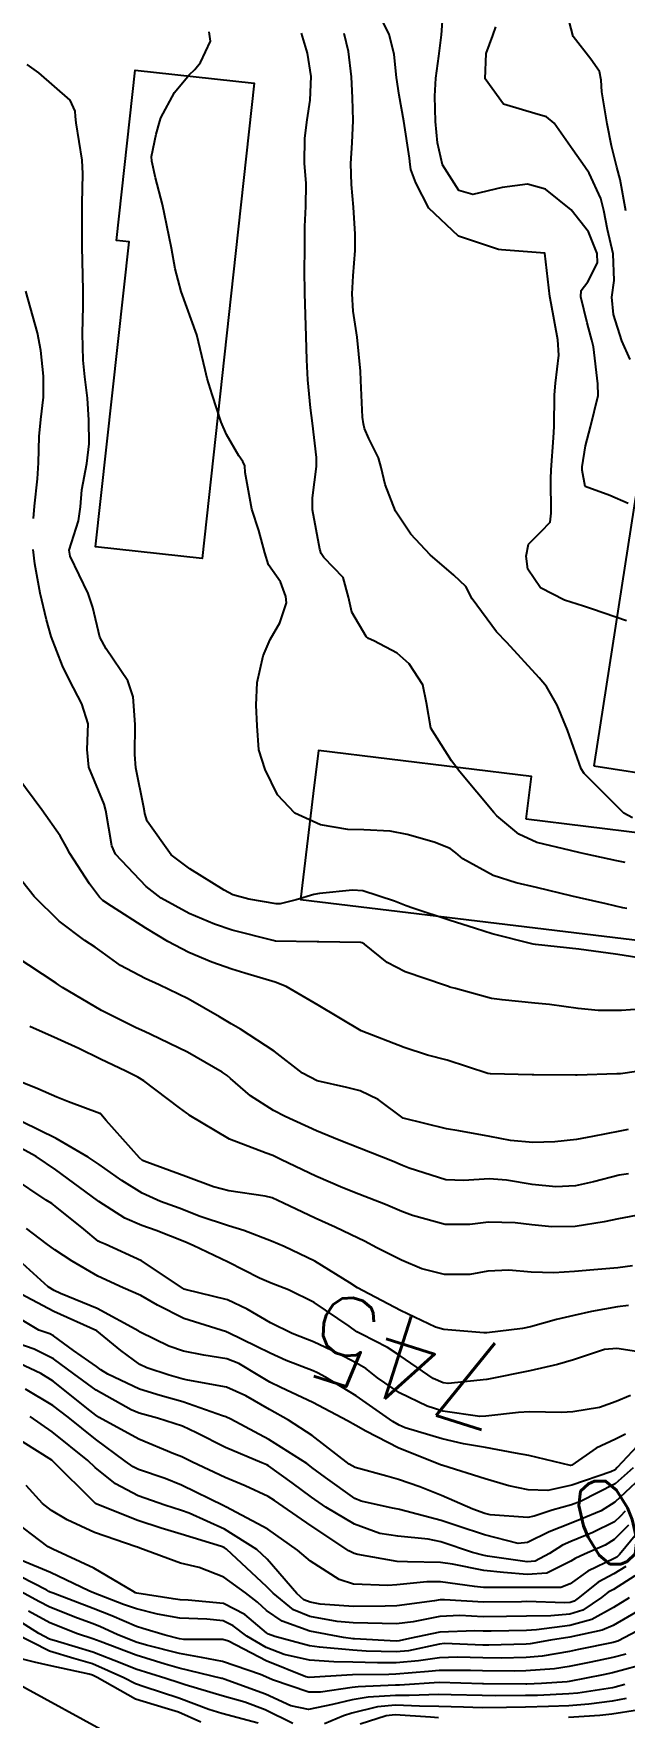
# Model space of a CAD drawing. Header units: metres. Extents: x 318500 to 325275, y 7408834 to 7428799.
# Drawn here: x 322612.5 to 322639.7, y 7418221.7 to 7418299.4 of the extents above; entities that cross this region are included whole.
import ezdxf
from ezdxf.enums import TextEntityAlignment as Align

# ---------------------------------------------------------------- set-up
doc = ezdxf.new("R2010")
doc.units = ezdxf.units.M
doc.header["$MEASUREMENT"] = 0
for name, color, linetype in [('Cotas', 45, 'Continuous'), ('Curvas de Nivel 1m', 11, 'Continuous'), ('Curvas de Nivel 5m', 15, 'Continuous'), ('Edificações', 30, 'Continuous'), ('Vias Primárias', 230, 'Continuous')]:
    doc.layers.add(name, color=color, linetype=linetype)
doc.styles.add('Style-STANDARD', font='STANDARD.shx')

msp = doc.modelspace()

# ---------------------------------------------------------------- linework, layer by layer
at = {"layer": 'Curvas de Nivel 1m', "flags": 128}
for points, elevation in [([(322639.836, 7418272.284), (322638.259, 7418272.819), (322637.846, 7418272.958), (322636.973, 7418273.249), (322635.856, 7418273.818), (322635.273, 7418274.677), (322635.206, 7418275.27), (322635.315, 7418275.832), (322635.887, 7418276.411), (322636.314, 7418276.836), (322636.352, 7418277.255), (322636.336, 7418278.843), (322636.355, 7418279.256), (322636.465, 7418280.735), (322636.49, 7418281.255), (322636.513, 7418282.713), (322636.56, 7418283.254), (322636.709, 7418284.543), (322636.668, 7418285.253), (322636.351, 7418286.932), (322636.295, 7418287.257), (322636.06, 7418289.26), (322634.062, 7418289.416), (322633.928, 7418289.426), (322632.071, 7418290.033), (322630.704, 7418291.334), (322630.102, 7418292.507), (322629.876, 7418293.112), (322629.84, 7418293.344), (322629.819, 7418293.64), (322629.556, 7418295.349), (322629.341, 7418296.542), (322629.219, 7418297.354), (322629.107, 7418298.425), (322628.882, 7418299.36), (322628.21, 7418300.673)], 758), ([(322639.907, 7418277.696), (322639.07, 7418278.065), (322637.919, 7418278.483), (322637.782, 7418279.241), (322637.786, 7418279.387), (322637.941, 7418280.361), (322638.166, 7418281.237), (322638.518, 7418282.685), (322638.515, 7418283.232), (322638.304, 7418284.937), (322638.233, 7418285.237), (322638.181, 7418285.407), (322638.018, 7418286.041), (322637.724, 7418287.243), (322637.745, 7418287.532), (322638.04, 7418287.938), (322638.486, 7418288.801), (322638.477, 7418289.234), (322638.075, 7418290.237), (322637.28, 7418291.248), (322636.1, 7418292.213), (322635.268, 7418292.439), (322634.1, 7418292.292), (322632.745, 7418291.959), (322632.098, 7418292.152), (322631.341, 7418293.328), (322631.108, 7418294.347), (322631.018, 7418295.331), (322630.978, 7418296.505), (322631.035, 7418297.331), (322631.167, 7418298.343), (322631.3, 7418299.329), (322631.348, 7418300.183)], 759), ([(322639.795, 7418291.214), (322639.534, 7418292.648), (322639.386, 7418293.221), (322639.141, 7418294.208), (322638.932, 7418295.228), (322638.693, 7418296.701), (322638.66, 7418297.233), (322638.579, 7418297.639), (322638.18, 7418298.2), (322637.366, 7418299.248), (322637.08, 7418300.378)], 761), ([(322639.764, 7418261.133), (322639.689, 7418261.15), (322639.383, 7418261.215), (322637.972, 7418261.515), (322637.693, 7418261.583), (322637.251, 7418261.688), (322635.698, 7418262.065), (322634.867, 7418262.438), (322633.849, 7418263.288), (322633.712, 7418263.437), (322632.141, 7418265.314), (322631.748, 7418265.824), (322630.806, 7418267.33), (322630.605, 7418268.508), (322630.426, 7418269.334), (322629.804, 7418270.305), (322629.254, 7418270.79), (322628.167, 7418271.365), (322627.925, 7418271.472), (322627.823, 7418271.561), (322627.155, 7418272.695), (322626.997, 7418273.383), (322626.754, 7418274.281), (322625.868, 7418275.213), (322625.736, 7418275.401), (322625.675, 7418275.6), (322625.345, 7418277.406), (322625.345, 7418277.969), (322625.523, 7418279.404), (322625.521, 7418279.818), (322625.334, 7418281.406), (322625.251, 7418282.116), (322625.122, 7418283.409), (322625.075, 7418284.328), (322625.047, 7418285.41), (322625.017, 7418286.413), (322624.98, 7418287.411), (322624.971, 7418288.486), (322624.985, 7418289.411), (322624.992, 7418290.49), (322625.037, 7418291.41), (322625.044, 7418292.467), (322624.974, 7418293.411), (322624.979, 7418294.56), (322625.095, 7418295.41), (322625.237, 7418296.321), (322625.27, 7418297.409), (322625.106, 7418298.481), (322624.831, 7418299.414)], 756), ([(322640.109, 7418263.204), (322639.713, 7418263.416), (322637.88, 7418265.238), (322637.743, 7418265.453), (322637.112, 7418267.247), (322636.638, 7418268.395), (322636.136, 7418269.257), (322635.796, 7418269.665), (322634.306, 7418271.283), (322633.827, 7418271.779), (322632.706, 7418273.307), (322632.412, 7418273.868), (322631.861, 7418274.402), (322630.763, 7418275.331), (322629.884, 7418276.285), (322629.17, 7418277.351), (322628.697, 7418278.58), (322628.508, 7418279.361), (322628.381, 7418279.81), (322627.943, 7418280.707), (322627.741, 7418281.166), (322627.69, 7418281.374), (322627.65, 7418281.679), (322627.57, 7418283.376), (322627.547, 7418283.816), (322627.407, 7418285.379), (322627.223, 7418286.583), (322627.171, 7418287.383), (322627.217, 7418288.207), (322627.307, 7418289.381), (322627.315, 7418290.138), (322627.232, 7418291.383), (322627.142, 7418292.426), (322627.103, 7418293.385), (322627.168, 7418294.341), (322627.216, 7418295.384), (322627.192, 7418296.426), (322627.14, 7418297.385), (322627, 7418298.566), (322626.799, 7418299.391)], 757), ([(322641.064, 7418256.628), (322639.627, 7418256.862), (322639.324, 7418256.911), (322637.629, 7418257.132), (322636.63, 7418257.25), (322635.631, 7418257.354), (322635.519, 7418257.374), (322633.638, 7418257.851), (322632.857, 7418258.087), (322631.647, 7418258.474), (322629.967, 7418259.025), (322629.657, 7418259.138), (322629.131, 7418259.348), (322627.667, 7418259.825), (322627.187, 7418259.858), (322625.665, 7418259.705), (322625.402, 7418259.664), (322624.585, 7418259.411), (322623.848, 7418259.227), (322623.657, 7418259.227), (322622.401, 7418259.439), (322621.663, 7418259.647), (322621.266, 7418259.856), (322619.68, 7418260.844), (322618.819, 7418261.489), (322617.705, 7418263.045), (322617.605, 7418263.398), (322617.581, 7418263.502), (322617.546, 7418263.669), (322617.181, 7418265.508), (322617.145, 7418266.114), (322617.148, 7418267.509), (322617.059, 7418268.787), (322616.81, 7418269.515), (322615.812, 7418270.991), (322615.525, 7418271.534), (322615.203, 7418272.909), (322614.99, 7418273.543), (322614.155, 7418275.266), (322614.105, 7418275.556), (322614.541, 7418276.899), (322614.63, 7418277.549), (322614.693, 7418278.334), (322614.916, 7418279.545), (322615.028, 7418280.449), (322615.016, 7418281.544), (322614.954, 7418282.556), (322614.838, 7418283.547), (322614.75, 7418284.311), (322614.726, 7418285.549), (322614.757, 7418286.811), (322614.747, 7418287.549), (322614.718, 7418288.882), (322614.704, 7418289.55), (322614.7, 7418290.184), (322614.703, 7418291.551), (322614.739, 7418292.912), (322614.714, 7418293.551), (322614.428, 7418295.263), (322614.403, 7418295.556), (322614.387, 7418295.801), (322614.148, 7418296.317), (322612.713, 7418297.574), (322612.166, 7418297.954)], 754), ([(322612.458, 7418277.008), (322612.504, 7418277.574), (322612.644, 7418278.842), (322612.691, 7418279.572), (322612.723, 7418280.787), (322612.796, 7418281.572), (322612.93, 7418282.605), (322612.924, 7418283.571), (322612.797, 7418284.767), (322612.652, 7418285.573), (322612.112, 7418287.496)], 753), ([(322640.427, 7418254.368), (322639.596, 7418254.308), (322638.521, 7418254.302), (322637.597, 7418254.397), (322636.275, 7418254.578), (322635.601, 7418254.651), (322634.093, 7418254.792), (322633.604, 7418254.867), (322631.935, 7418255.315), (322631.682, 7418255.39), (322631.611, 7418255.412), (322631.48, 7418255.453), (322629.618, 7418256.091), (322628.783, 7418256.514), (322627.733, 7418257.368), (322627.631, 7418257.431), (322627.563, 7418257.439), (322625.631, 7418257.477), (322625.552, 7418257.48), (322623.631, 7418257.511), (322623.524, 7418257.529), (322621.638, 7418258.016), (322620.816, 7418258.289), (322619.65, 7418258.786), (322618.358, 7418259.493), (322617.668, 7418260.021), (322616.251, 7418261.522), (322616.069, 7418261.9), (322615.801, 7418263.529), (322615.715, 7418263.832), (322615.01, 7418265.541), (322614.938, 7418266.356), (322614.978, 7418267.542), (322614.688, 7418268.455), (322614.118, 7418269.555), (322613.8, 7418270.207), (322613.281, 7418271.565), (322613.067, 7418272.328), (322612.776, 7418273.571), (322612.515, 7418274.919), (322612.443, 7418275.574)], 753), ([(322641.133, 7418251.609), (322639.553, 7418251.388), (322639.386, 7418251.379), (322637.551, 7418251.319), (322637.473, 7418251.319), (322635.551, 7418251.333), (322635.475, 7418251.337), (322633.551, 7418251.384), (322633.437, 7418251.406), (322631.56, 7418252.012), (322630.646, 7418252.247), (322629.569, 7418252.593), (322627.58, 7418253.37), (322625.597, 7418254.55), (322624.127, 7418255.415), (322623.612, 7418255.609), (322622.211, 7418256.036), (322621.618, 7418256.22), (322620.693, 7418256.536), (322619.625, 7418256.989), (322618.669, 7418257.49), (322617.639, 7418258.109), (322616.055, 7418259.123), (322615.658, 7418259.389), (322615.502, 7418259.532), (322615.052, 7418260.157), (322614.143, 7418261.553), (322613.983, 7418261.846), (322613.698, 7418262.36), (322612.847, 7418263.569), (322611.732, 7418265.056)], 752), ([(322639.916, 7418248.812), (322639.523, 7418248.742), (322638.257, 7418248.491), (322637.517, 7418248.347), (322636.522, 7418248.243), (322635.514, 7418248.213), (322634.484, 7418248.307), (322633.518, 7418248.497), (322632.086, 7418248.747), (322631.523, 7418248.84), (322629.53, 7418249.34), (322628.375, 7418250.194), (322627.542, 7418250.599), (322626.923, 7418250.759), (322625.547, 7418251.065), (322624.88, 7418251.407), (322623.565, 7418252.427), (322622.017, 7418253.443), (322621.584, 7418253.686), (322621.041, 7418254.006), (322619.6, 7418254.841), (322618.256, 7418255.494), (322617.613, 7418255.778), (322616.484, 7418256.382), (322615.625, 7418256.997), (322615.314, 7418257.221), (322614.826, 7418257.542), (322613.643, 7418258.429), (322612.489, 7418259.572), (322611.675, 7418260.599)], 751), ([(322641.335, 7418245.049), (322639.465, 7418244.686), (322638.804, 7418244.56), (322637.461, 7418244.34), (322636.389, 7418244.322), (322635.462, 7418244.419), (322634.697, 7418244.506), (322633.462, 7418244.54), (322632.595, 7418244.437), (322631.461, 7418244.423), (322629.95, 7418244.85), (322629.467, 7418245.037), (322629.251, 7418245.126), (322628.705, 7418245.351), (322627.477, 7418245.833), (322626.738, 7418246.124), (322625.489, 7418246.657), (322623.907, 7418247.416), (322623.503, 7418247.612), (322623.207, 7418247.722), (322621.514, 7418248.361), (322619.647, 7418249.478), (322619.582, 7418249.531), (322619.531, 7418249.569), (322619.197, 7418249.82), (322617.546, 7418251.059), (322617.277, 7418251.234), (322616.726, 7418251.512), (322615.558, 7418252.062), (322614.555, 7418252.555), (322613.572, 7418253.002), (322612.297, 7418253.573)], 749), ([(322640.11, 7418242.529), (322639.438, 7418242.43), (322638.322, 7418242.341), (322637.435, 7418242.258), (322636.481, 7418242.203), (322635.435, 7418242.229), (322634.394, 7418242.317), (322633.435, 7418242.278), (322632.605, 7418242.13), (322631.432, 7418242.124), (322630.383, 7418242.383), (322629.442, 7418242.777), (322628.31, 7418243.357), (322627.741, 7418243.654), (322627.454, 7418243.796), (322626.381, 7418244.308), (322625.463, 7418244.722), (322624.005, 7418245.415), (322623.474, 7418245.655), (322623.158, 7418245.742), (322621.478, 7418245.99), (322620.766, 7418246.175), (322619.487, 7418246.638), (322617.694, 7418247.3), (322617.498, 7418247.389), (322617.349, 7418247.502), (322615.819, 7418249.233), (322615.569, 7418249.529), (322615.547, 7418249.547), (322615.53, 7418249.557), (322614.075, 7418250.085), (322613.538, 7418250.307), (322612.667, 7418250.694), (322611.546, 7418251.131)], 748), ([(322639.928, 7418240.686), (322639.411, 7418240.627), (322638.215, 7418240.421), (322637.405, 7418240.227), (322636.606, 7418240.044), (322635.397, 7418239.714), (322635.025, 7418239.637), (322633.392, 7418239.432), (322633.254, 7418239.43), (322631.394, 7418239.59), (322631.022, 7418239.698), (322629.407, 7418240.465), (322627.68, 7418241.366), (322627.422, 7418241.514), (322627.058, 7418241.743), (322625.44, 7418242.736), (322624.038, 7418243.414), (322623.452, 7418243.667), (322622.173, 7418244.155), (322621.459, 7418244.365), (322620.106, 7418244.821), (322619.466, 7418245.076), (322619.182, 7418245.189), (322618.325, 7418245.487), (322617.476, 7418245.875), (322616.533, 7418246.465), (322615.495, 7418247.192), (322614.988, 7418247.535), (322613.513, 7418248.402), (322611.931, 7418249.167)], 747), ([(322640.698, 7418238.505), (322639.385, 7418238.711), (322638.821, 7418238.655), (322637.38, 7418238.192), (322636.648, 7418237.976), (322635.374, 7418237.675), (322633.467, 7418237.289), (322633.385, 7418237.274), (322633.37, 7418237.271), (322631.598, 7418237.085), (322631.367, 7418237.118), (322630.912, 7418237.325), (322629.38, 7418238.367), (322628.793, 7418238.758), (322627.598, 7418239.367), (322627.392, 7418239.483), (322627.024, 7418239.745), (322625.412, 7418240.827), (322624.227, 7418241.408), (322623.425, 7418241.723), (322622.895, 7418241.961), (322621.439, 7418242.696), (322619.825, 7418243.466), (322619.452, 7418243.63), (322618.127, 7418244.16), (322617.459, 7418244.39), (322616.672, 7418244.722), (322615.47, 7418245.497), (322615.42, 7418245.531), (322613.491, 7418246.946), (322612.586, 7418247.564), (322611.509, 7418248.15)], 746), ([(322639.78, 7418234.757), (322639.33, 7418234.523), (322638.439, 7418234.107), (322637.311, 7418233.324), (322637.248, 7418233.304), (322635.318, 7418233.772), (322634.709, 7418233.879), (322633.323, 7418234.137), (322632.309, 7418234.316), (322631.328, 7418234.535), (322629.623, 7418235.048), (322629.337, 7418235.164), (322629.04, 7418235.345), (322627.357, 7418236.521), (322625.942, 7418237.384), (322625.569, 7418237.585), (322625.373, 7418237.676), (322624.13, 7418238.161), (322623.381, 7418238.485), (322622.754, 7418238.8), (322621.425, 7418239.449), (322621.39, 7418239.464), (322621.368, 7418239.473), (322619.399, 7418240.087), (322618.188, 7418240.709), (322617.415, 7418241.148), (322616.6, 7418241.512), (322615.428, 7418242.048), (322614.244, 7418242.736), (322613.446, 7418243.255), (322613.042, 7418243.556), (322612.131, 7418244.244)], 744), ([(322640.318, 7418234.203), (322639.408, 7418233.209), (322639.309, 7418233.111), (322639.108, 7418233.012), (322637.302, 7418232.398), (322636.203, 7418232.155), (322635.299, 7418232.178), (322634.396, 7418232.369), (322633.304, 7418232.687), (322631.356, 7418233.31), (322631.31, 7418233.323), (322631.295, 7418233.326), (322629.322, 7418234.108), (322627.797, 7418234.899), (322627.337, 7418235.159), (322626.951, 7418235.374), (322625.352, 7418236.217), (322623.873, 7418236.902), (322623.366, 7418237.158), (322622.911, 7418237.427), (322621.944, 7418238.01), (322621.378, 7418238.226), (322620.325, 7418238.406), (322619.381, 7418238.584), (322618.715, 7418238.812), (322617.39, 7418239.455), (322617.363, 7418239.473), (322617.321, 7418239.501), (322615.405, 7418240.554), (322613.709, 7418241.253), (322613.417, 7418241.377), (322613.14, 7418241.554), (322611.443, 7418243.088)], 743), ([(322640.138, 7418233.198), (322639.302, 7418232.458), (322637.715, 7418231.646), (322637.293, 7418231.496), (322636.408, 7418231.243), (322635.572, 7418230.969), (322635.285, 7418230.91), (322633.543, 7418231.029), (322633.287, 7418231.09), (322632.743, 7418231.295), (322631.296, 7418231.923), (322630.292, 7418232.317), (322629.303, 7418232.663), (322628.769, 7418232.812), (322627.308, 7418233.217), (322627.034, 7418233.373), (322625.33, 7418234.695), (322624.228, 7418235.407), (322623.347, 7418235.9), (322622.263, 7418236.53), (322621.362, 7418236.917), (322619.587, 7418237.248), (322619.367, 7418237.294), (322618.729, 7418237.48), (322617.69, 7418237.812), (322617.375, 7418237.974), (322616.486, 7418238.618), (322615.39, 7418239.53), (322613.403, 7418240.42), (322611.635, 7418241.359)], 742), ([(322640.965, 7418233.185), (322639.294, 7418231.614), (322638.66, 7418231.216), (322637.699, 7418230.81), (322637.281, 7418230.654), (322636.269, 7418230.251), (322635.267, 7418229.752), (322634.828, 7418229.705), (322633.272, 7418230.114), (322632.068, 7418230.512), (322631.282, 7418230.765), (322629.347, 7418231.281), (322629.289, 7418231.293), (322629.029, 7418231.344), (322627.587, 7418231.66), (322627.294, 7418231.79), (322625.936, 7418232.752), (322625.308, 7418233.221), (322625.213, 7418233.295), (322625.07, 7418233.394), (322623.326, 7418234.505), (322621.575, 7418235.446), (322621.341, 7418235.55), (322621.187, 7418235.607), (322619.352, 7418236.24), (322618.303, 7418236.539), (322617.36, 7418236.838), (322615.894, 7418237.522), (322615.572, 7418237.727), (322615.373, 7418237.872), (322614.303, 7418238.619), (322613.387, 7418239.286), (322613.215, 7418239.38), (322612.711, 7418239.56), (322611.401, 7418240.339)], 741), ([(322639.921, 7418230.56), (322639.27, 7418229.887), (322638.852, 7418229.628), (322637.892, 7418229.224), (322637.466, 7418229.019), (322637.255, 7418228.888), (322636.15, 7418228.343), (322635.245, 7418228.28), (322634.147, 7418228.376), (322633.248, 7418228.469), (322631.802, 7418228.754), (322631.253, 7418228.838), (322629.728, 7418228.857), (322629.253, 7418228.882), (322627.424, 7418229.201), (322627.258, 7418229.246), (322627.023, 7418229.372), (322625.277, 7418230.521), (322623.989, 7418231.41), (322623.578, 7418231.701), (322623.295, 7418231.879), (322622.229, 7418232.366), (322621.303, 7418232.755), (322619.806, 7418233.465), (322619.314, 7418233.705), (322618.944, 7418233.847), (322617.325, 7418234.522), (322615.486, 7418235.528), (322615.341, 7418235.626), (322614.93, 7418235.951), (322613.365, 7418237.196), (322612.792, 7418237.559), (322611.822, 7418238.021)], 739), ([(322640.305, 7418230.164), (322639.507, 7418229.206), (322639.382, 7418229.084), (322639.257, 7418229.01), (322638.04, 7418228.43), (322637.239, 7418227.845), (322636.802, 7418227.671), (322635.236, 7418227.675), (322634.817, 7418227.686), (322633.236, 7418227.684), (322632.814, 7418227.717), (322631.239, 7418227.938), (322630.623, 7418227.936), (322629.237, 7418227.804), (322628.809, 7418227.773), (322627.237, 7418227.834), (322626.574, 7418228.042), (322625.253, 7418228.898), (322624.647, 7418229.399), (322623.274, 7418230.371), (322621.336, 7418231.403), (322621.29, 7418231.426), (322621.245, 7418231.45), (322619.299, 7418232.404), (322618.533, 7418232.713), (322617.306, 7418233.124), (322617.056, 7418233.252), (322616.692, 7418233.509), (322615.325, 7418234.523), (322614.066, 7418235.543), (322613.348, 7418236.081), (322612.094, 7418236.834)], 738), ([(322639.802, 7418228.652), (322639.247, 7418228.311), (322638.53, 7418227.927), (322637.667, 7418227.226), (322637.41, 7418227.046), (322637.228, 7418226.99), (322636.964, 7418226.97), (322635.228, 7418227.027), (322634.987, 7418227.023), (322633.227, 7418227.002), (322631.427, 7418227.109), (322631.228, 7418227.106), (322630.976, 7418227.062), (322629.225, 7418226.84), (322628.689, 7418226.812), (322627.224, 7418226.807), (322625.696, 7418226.914), (322625.226, 7418226.996), (322624.942, 7418227.11), (322624.61, 7418227.399), (322623.253, 7418228.986), (322622.767, 7418229.427), (322621.274, 7418230.367), (322619.642, 7418231.109), (322619.286, 7418231.231), (322618.518, 7418231.482), (322617.596, 7418231.798), (322617.294, 7418231.914), (322616.251, 7418232.468), (322615.307, 7418233.222), (322614.968, 7418233.533), (322613.33, 7418234.864), (322612.303, 7418235.566)], 737), ([(322640.22, 7418228.22), (322639.236, 7418227.591), (322638.99, 7418227.456), (322638.681, 7418227.215), (322637.811, 7418226.637), (322637.222, 7418226.455), (322636.344, 7418226.366), (322635.221, 7418226.351), (322634.286, 7418226.339), (322633.22, 7418226.331), (322632.136, 7418226.385), (322631.22, 7418226.347), (322629.984, 7418226.095), (322629.217, 7418225.999), (322627.886, 7418226.029), (322627.217, 7418226.046), (322626.484, 7418226.111), (322625.219, 7418226.336), (322624.465, 7418226.644), (322623.521, 7418227.416), (322623.234, 7418227.709), (322621.363, 7418229.448), (322621.261, 7418229.518), (322621.144, 7418229.569), (322619.27, 7418230.136), (322618.346, 7418230.412), (322617.279, 7418230.767), (322615.384, 7418231.529), (322615.319, 7418231.559), (322615.291, 7418231.584), (322613.31, 7418233.55), (322611.328, 7418234.793)], 736), ([(322641.01, 7418226.965), (322639.217, 7418225.925), (322638.716, 7418225.714), (322637.212, 7418225.385), (322636.325, 7418225.243), (322635.387, 7418225.078), (322635.207, 7418225.061), (322633.47, 7418225.022), (322633.206, 7418225.025), (322631.425, 7418225.089), (322631.206, 7418225.068), (322629.772, 7418224.761), (322629.201, 7418224.712), (322627.814, 7418224.748), (322627.201, 7418224.785), (322625.663, 7418224.926), (322625.204, 7418224.993), (322623.595, 7418225.414), (322623.313, 7418225.52), (322623.212, 7418225.585), (322622.218, 7418226.433), (322621.225, 7418226.939), (322619.596, 7418227.096), (322619.226, 7418227.113), (322618.911, 7418227.159), (322617.229, 7418227.422), (322617.168, 7418227.439), (322617.041, 7418227.503), (322615.246, 7418228.574), (322613.353, 7418229.454), (322613.259, 7418229.49), (322613.132, 7418229.552), (322611.281, 7418230.973)], 734), ([(322639.801, 7418224.601), (322639.199, 7418224.452), (322638.185, 7418224.231), (322637.192, 7418224.033), (322636.503, 7418223.928), (322635.189, 7418223.829), (322634.64, 7418223.816), (322633.188, 7418223.833), (322632.635, 7418223.849), (322631.188, 7418223.849), (322630.696, 7418223.809), (322629.185, 7418223.68), (322628.862, 7418223.668), (322627.184, 7418223.643), (322626.922, 7418223.635), (322625.182, 7418223.523), (322625.025, 7418223.55), (322623.193, 7418224.3), (322621.454, 7418225.198), (322621.207, 7418225.277), (322619.4, 7418225.275), (322619.207, 7418225.303), (322618.545, 7418225.48), (322617.504, 7418225.787), (322617.214, 7418225.886), (322616.076, 7418226.375), (322615.222, 7418226.717), (322613.367, 7418227.411), (322613.229, 7418227.468), (322613.173, 7418227.495), (322613.075, 7418227.552), (322611.244, 7418228.488)], 732), ([(322641.22, 7418226.138), (322639.436, 7418225.207), (322639.264, 7418225.155), (322639.209, 7418225.144), (322637.615, 7418224.814), (322637.203, 7418224.73), (322635.935, 7418224.513), (322635.198, 7418224.445), (322634.053, 7418224.421), (322633.197, 7418224.43), (322632.032, 7418224.467), (322631.197, 7418224.432), (322630.225, 7418224.294), (322629.193, 7418224.203), (322628.346, 7418224.199), (322627.193, 7418224.227), (322626.318, 7418224.254), (322625.194, 7418224.321), (322624.026, 7418224.579), (322623.202, 7418224.912), (322622.303, 7418225.434), (322621.674, 7418225.903), (322621.217, 7418226.137), (322620.464, 7418226.211), (322619.218, 7418226.264), (322618.186, 7418226.452), (322617.222, 7418226.695), (322616.616, 7418226.901), (322615.229, 7418227.436), (322615.012, 7418227.532), (322613.242, 7418228.375), (322611.882, 7418228.939)], 733), ([(322640.331, 7418224.055), (322639.188, 7418223.745), (322638.757, 7418223.644), (322637.182, 7418223.335), (322637.092, 7418223.321), (322635.914, 7418223.249), (322635.226, 7418223.213), (322635.179, 7418223.211), (322633.236, 7418223.233), (322633.179, 7418223.238), (322631.188, 7418223.302), (322629.347, 7418223.168), (322629.177, 7418223.165), (322627.448, 7418223.094), (322627.176, 7418223.07), (322625.705, 7418222.852), (322625.172, 7418222.852), (322623.499, 7418223.415), (322623.182, 7418223.556), (322622.945, 7418223.662), (322621.192, 7418224.266), (322620.212, 7418224.442), (322619.197, 7418224.63), (322617.68, 7418225.016), (322617.205, 7418225.162), (322616.329, 7418225.513), (322615.549, 7418225.86), (322615.215, 7418225.998), (322614.492, 7418226.262), (322613.222, 7418226.768), (322612.701, 7418227.034), (322611.719, 7418227.573)], 731), ([(322624.427, 7418221.401), (322623.159, 7418222.036), (322622.218, 7418222.38), (322621.168, 7418222.677), (322619.458, 7418223.185), (322619.177, 7418223.278), (322618.566, 7418223.479), (322617.186, 7418223.917), (322616.531, 7418224.168), (322615.198, 7418224.698), (322613.571, 7418225.18), (322613.206, 7418225.295), (322612.711, 7418225.557), (322611.786, 7418226.142)], 729), ([(322622.83, 7418221.425), (322621.156, 7418221.857), (322620.559, 7418222.056), (322619.167, 7418222.578), (322617.569, 7418223.099), (322617.176, 7418223.239), (322616.627, 7418223.508), (322615.189, 7418224.155), (322614.325, 7418224.407), (322613.198, 7418224.742), (322611.562, 7418225.575)], 728), ([(322620.19, 7418221.46), (322619.157, 7418221.924), (322618.531, 7418222.108), (322617.166, 7418222.533), (322615.404, 7418223.527), (322615.182, 7418223.64), (322615.035, 7418223.679), (322613.188, 7418224.073), (322612.511, 7418224.24), (322611.195, 7418224.561)], 727), ([(322639.814, 7418222.557), (322639.168, 7418222.434), (322638.09, 7418222.296), (322637.165, 7418222.225), (322636.226, 7418222.182), (322635.163, 7418222.157), (322634.292, 7418222.145), (322633.163, 7418222.131), (322632.309, 7418222.152), (322631.163, 7418222.189), (322630.283, 7418222.203), (322629.164, 7418222.241), (322628.337, 7418222.177), (322627.158, 7418221.882), (322626.771, 7418221.759), (322625.895, 7418221.383)], 729), ([(322640.343, 7418222.012), (322639.159, 7418221.829), (322638.602, 7418221.772), (322637.157, 7418221.681)], 728), ([(322631.155, 7418221.665), (322630.783, 7418221.688), (322629.157, 7418221.798), (322628.741, 7418221.762), (322627.539, 7418221.364)], 728)]:
    msp.add_lwpolyline(points, dxfattribs=dict(at, elevation=elevation))
at = {"layer": 'Curvas de Nivel 5m', "flags": 128}
for points, elevation in [([(322639.997, 7418284.354), (322639.616, 7418285.216), (322639.232, 7418286.432), (322639.16, 7418287.223), (322639.263, 7418288), (322639.209, 7418289.223), (322638.96, 7418290.344), (322638.78, 7418291.23), (322638.645, 7418291.781), (322638.107, 7418292.941), (322637.914, 7418293.242), (322637.353, 7418294.016), (322636.496, 7418295.256), (322636.144, 7418295.543), (322635.756, 7418295.656), (322634.153, 7418296.126), (322633.308, 7418297.303), (322633.353, 7418298.474), (322633.655, 7418299.298), (322633.799, 7418299.692)], 760), ([(322639.854, 7418259.01), (322639.658, 7418259.048), (322638.893, 7418259.222), (322637.664, 7418259.503), (322637.33, 7418259.578), (322635.671, 7418259.986), (322634.746, 7418260.202), (322633.679, 7418260.54), (322632.274, 7418261.311), (322631.954, 7418261.577), (322631.695, 7418261.778), (322630.956, 7418262.069), (322629.701, 7418262.42), (322628.925, 7418262.574), (322627.703, 7418262.639), (322626.973, 7418262.652), (322625.705, 7418262.875), (322624.52, 7418263.412), (322623.723, 7418264.261), (322623.155, 7418265.429), (322622.857, 7418266.33), (322622.781, 7418267.435), (322622.739, 7418268.395), (322622.781, 7418269.435), (322623.057, 7418270.679), (322623.381, 7418271.427), (322623.832, 7418272.203), (322624.144, 7418273.118), (322624.115, 7418273.417), (322623.857, 7418274.086), (322623.301, 7418274.865), (322623.142, 7418275.431), (322622.867, 7418276.454), (322622.535, 7418277.44), (322622.232, 7418279.139), (322622.214, 7418279.446), (322622.124, 7418279.639), (322621.935, 7418279.904), (322621.371, 7418280.885), (322621.123, 7418281.462), (322620.704, 7418282.733), (322620.483, 7418283.472), (322620.379, 7418283.868), (322620, 7418285.48), (322619.278, 7418287.488), (322619, 7418288.536), (322618.826, 7418289.492), (322618.512, 7418291.059), (322618.41, 7418291.497), (322618.098, 7418292.732), (322617.92, 7418293.503), (322617.905, 7418293.712), (322618.129, 7418294.75), (322618.292, 7418295.344), (322618.343, 7418295.498), (322618.976, 7418296.667), (322619.653, 7418297.485), (322619.908, 7418297.738), (322620.169, 7418298.056), (322620.624, 7418299.033), (322620.575, 7418299.474)], 755), ([(322639.925, 7418246.772), (322639.492, 7418246.701), (322638.309, 7418246.406), (322637.485, 7418246.221), (322636.57, 7418246.162), (322635.485, 7418246.273), (322634.294, 7418246.472), (322633.489, 7418246.539), (322632.328, 7418246.467), (322631.488, 7418246.498), (322629.8, 7418247.033), (322629.497, 7418247.16), (322629.03, 7418247.347), (322627.509, 7418247.953), (322626.577, 7418248.321), (322625.52, 7418248.76), (322624.082, 7418249.414), (322623.533, 7418249.689), (322622.472, 7418250.368), (322621.547, 7418251.166), (322621.399, 7418251.302), (322621.176, 7418251.456), (322619.563, 7418252.379), (322617.872, 7418253.201), (322617.578, 7418253.335), (322617.202, 7418253.506), (322615.592, 7418254.3), (322613.795, 7418255.369), (322613.609, 7418255.488), (322613.502, 7418255.561), (322611.622, 7418256.817)], 750), ([(322640.022, 7418236.538), (322639.356, 7418236.257), (322638.588, 7418235.985), (322637.348, 7418235.791), (322636.836, 7418235.756), (322635.348, 7418235.785), (322634.854, 7418235.761), (322633.344, 7418235.578), (322633.063, 7418235.575), (322631.348, 7418235.82), (322630.631, 7418236.041), (322629.36, 7418236.66), (322628.342, 7418237.355), (322627.793, 7418237.783), (322627.377, 7418238.033), (322626.489, 7418238.487), (322625.386, 7418239.009), (322625.115, 7418239.122), (322624.401, 7418239.405), (322623.397, 7418239.898), (322622.32, 7418240.523), (322621.412, 7418240.946), (322619.457, 7418241.432), (322619.42, 7418241.444), (322619.376, 7418241.471), (322617.439, 7418242.746), (322615.764, 7418243.525), (322615.534, 7418243.612), (322615.451, 7418243.662), (322614.782, 7418244.212), (322613.467, 7418245.282), (322613.311, 7418245.395), (322613.052, 7418245.556), (322611.485, 7418246.599)], 745), ([(322639.764, 7418231.203), (322639.543, 7418230.949), (322639.283, 7418230.712), (322638.277, 7418230.218), (322637.269, 7418229.807), (322636.877, 7418229.625), (322636.272, 7418229.245), (322635.614, 7418228.895), (322635.254, 7418228.868), (322633.422, 7418229.123), (322633.258, 7418229.151), (322632.723, 7418229.295), (322631.267, 7418229.782), (322630.672, 7418229.915), (322629.271, 7418230.043), (322628.447, 7418230.178), (322627.278, 7418230.595), (322625.952, 7418231.383), (322625.295, 7418231.854), (322624.401, 7418232.504), (322623.309, 7418233.296), (322623.229, 7418233.341), (322623.001, 7418233.425), (322621.32, 7418234.134), (322619.984, 7418234.809), (322619.335, 7418235.116), (322618.189, 7418235.487), (322617.343, 7418235.729), (322616.975, 7418235.877), (322615.359, 7418236.791), (322614.322, 7418237.54), (322613.377, 7418238.231), (322612.496, 7418238.678), (322611.385, 7418239.065)], 740), ([(322639.952, 7418227.199), (322639.225, 7418226.758), (322638.234, 7418226.206), (322637.217, 7418225.919), (322635.685, 7418225.724), (322635.214, 7418225.691), (322633.588, 7418225.659), (322633.214, 7418225.657), (322632.836, 7418225.672), (322631.213, 7418225.621), (322629.81, 7418225.331), (322629.336, 7418225.21), (322629.208, 7418225.2), (322627.27, 7418225.308), (322627.209, 7418225.312), (322626.771, 7418225.374), (322625.213, 7418225.671), (322623.933, 7418226.125), (322623.222, 7418226.624), (322622.794, 7418226.995), (322622.243, 7418227.435), (322621.241, 7418228.151), (322620.102, 7418228.606), (322619.25, 7418228.8), (322617.376, 7418229.498), (322617.261, 7418229.539), (322617.204, 7418229.558), (322615.27, 7418230.215), (322614.017, 7418230.804), (322613.285, 7418231.229), (322612.869, 7418231.556), (322612.118, 7418232.388)], 735), ([(322639.756, 7418223.201), (322639.311, 7418223.075), (322639.178, 7418223.05), (322637.592, 7418222.807), (322637.173, 7418222.769), (322635.723, 7418222.7), (322635.171, 7418222.689), (322633.768, 7418222.685), (322633.171, 7418222.69), (322631.743, 7418222.733), (322631.171, 7418222.734), (322629.805, 7418222.696), (322629.17, 7418222.696), (322627.908, 7418222.62), (322627.167, 7418222.498), (322626.265, 7418222.277), (322625.16, 7418222.05), (322624.34, 7418222.224), (322623.17, 7418222.75), (322621.263, 7418223.449), (322621.18, 7418223.474), (322621.148, 7418223.483), (322619.187, 7418223.962), (322618.537, 7418224.133), (322617.196, 7418224.559), (322615.545, 7418225.185), (322615.207, 7418225.309), (322614.489, 7418225.537), (322613.215, 7418226.046), (322612.236, 7418226.58)], 730)]:
    msp.add_lwpolyline(points, dxfattribs=dict(at, elevation=elevation))
at = {"layer": 'Edificações'}
for points in [[(322621.785, 7418289.237), (322620.243, 7418275.171), (322615.327, 7418275.71), (322616.869, 7418289.776), (322616.289, 7418289.84), (322617.15, 7418297.697), (322622.647, 7418297.094)], [(322638.318, 7418265.601), (322648.437, 7418264.028), (322650.855, 7418279.586), (322640.736, 7418281.159)], [(322635.2, 7418263.129), (322635.441, 7418265.11), (322625.612, 7418266.303), (322625.372, 7418264.323), (322624.778, 7418259.434), (322642.874, 7418257.237), (322643.467, 7418262.126)]]:
    msp.add_lwpolyline(points, close=True, dxfattribs=at)
at = {"layer": 'Vias Primárias'}
for points in [[(323715.644, 7420145.548, 0), (323709.04, 7420132.939)], [(323831.088, 7420001.787, 0), (323833.844, 7420008.443, 0.220888)], [(322871.755, 7418055.651, 0.000002), (322880.943, 7418048.886, -0.018146)], [(322706.507, 7418250.079), (322689.676, 7418241.411), (322674.529, 7418233.515), (322666.101, 7418229.078), (322660.496, 7418226.255), (322655.338, 7418223.835, 0.018311), (322651.444, 7418222.141, -0.030402), (322645.315, 7418219.649, 0.001385), (322643.199, 7418218.928), (322624.731, 7418217.314), (322622.765, 7418217.188), (322604.917, 7418226.946)]]:
    msp.add_lwpolyline(points, format="xyb", dxfattribs=at)

# ---------------------------------------------------------------- texts
at = {"layer": 'Cotas', "style": 'Style-STANDARD'}
for s, rotation, p in [('745', 162.23339, (322629.73, 7418238.143, 745)), ('740', 202.08277, (322641.863, 7418231.849, 740))]:
    msp.add_text(s, height=4, rotation=rotation, dxfattribs=at).set_placement(p, align=Align.MIDDLE_CENTER)

doc.saveas('drawing.dxf')
